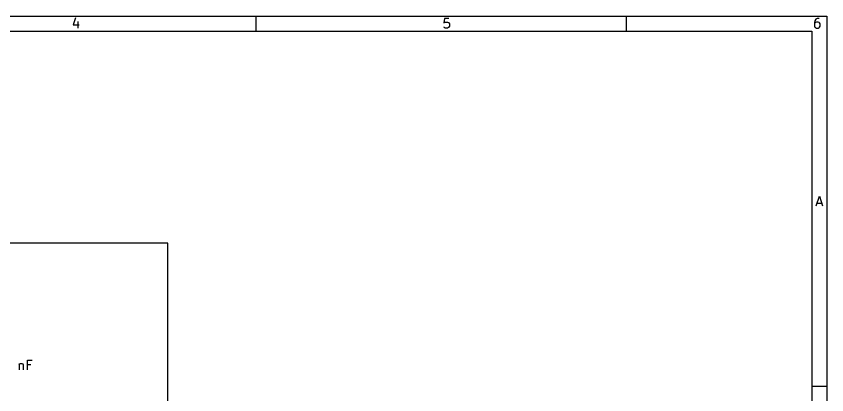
# Model space of a CAD drawing. Header units: millimetres. Extents: x 10 to 287, y -200 to -10.
# Drawn here: x 177.6 to 287, y -61.1 to -10 of the extents above; entities that cross this region are included whole.
import ezdxf

# ---------------------------------------------------------------- set-up
doc = ezdxf.new("R2010")
doc.units = ezdxf.units.MM
for name, color, linetype in [('GREENSIXTYFIVE', 129, 'CONTINUOUS'), ('LIGHTGREEN', 92, 'CONTINUOUS'), ('RED', 14, 'CONTINUOUS')]:
    doc.layers.add(name, color=color, linetype=linetype)

msp = doc.modelspace()

# ---------------------------------------------------------------- linework, layer by layer
at = {"layer": 'GREENSIXTYFIVE', "linetype": 'CONTINUOUS'}
for p, q in [((179.181, -57.7292), (179.181, -56.4592)), ((179.181, -56.4592), (179.7858, -56.4592)), ((178.032, -56.8826), (178.032, -57.7292)), ((178.032, -57.0035), (178.0925, -56.943)), ((178.0925, -56.943), (178.2135, -56.8826)), ((178.2135, -56.8826), (178.3949, -56.8826)), ((178.3949, -56.8826), (178.5158, -56.943)), ((178.5158, -56.943), (178.5763, -57.064)), ((178.5763, -57.064), (178.5763, -57.7292)), ((179.6044, -57.064), (179.181, -57.064))]:
    msp.add_line(p, q, dxfattribs=at)
at = {"layer": 'LIGHTGREEN', "linetype": 'CONTINUOUS'}
for p, q in [((198.12, -40.64), (113.03, -40.64)), ((198.12, -77.47), (198.12, -40.64))]:
    msp.add_line(p, q, dxfattribs=at)
at = {"layer": 'RED', "linetype": 'CONTINUOUS'}
for p, q in [((10, -10), (287.0022, -10)), ((185.6557, -10.2318), (185.3462, -11.1603)), ((185.9652, -10.727), (185.9652, -11.5937)), ((210, -12), (210, -10)), ((235.4081, -10.2937), (235.3462, -10.9127)), ((235.3462, -10.9127), (235.4081, -10.8508)), ((236.0271, -10.2937), (235.4081, -10.2937)), ((235.4081, -10.8508), (235.5319, -10.7889)), ((235.5319, -10.7889), (235.8414, -10.7889)), ((235.8414, -10.7889), (235.9652, -10.8508)), ((235.9652, -10.8508), (236.0271, -10.9127)), ((236.0271, -10.9127), (236.089, -11.0365)), ((260, -12), (260, -10)), ((285.4081, -10.6032), (285.3462, -10.8508)), ((285.3462, -10.8508), (285.3462, -11.346)), ((285.4081, -10.9127), (285.3462, -11.0365)), ((285.5319, -10.4175), (285.4081, -10.6032)), ((285.47, -10.8508), (285.4081, -10.9127)), ((285.5938, -10.7889), (285.47, -10.8508)), ((285.5938, -10.3556), (285.5319, -10.4175)), ((285.7176, -10.2937), (285.5938, -10.3556)), ((285.8414, -10.7889), (285.5938, -10.7889)), ((285.9652, -10.2937), (285.7176, -10.2937)), ((285.9652, -10.8508), (285.8414, -10.7889)), ((286.0271, -10.9127), (285.9652, -10.8508)), ((286.089, -11.0365), (286.0271, -10.9127)), ((287.0022, -10), (287.0022, -200.0072)), ((12, -12), (285.0022, -12)), ((185.3462, -11.1603), (186.1509, -11.1603)), ((235.4081, -11.5318), (235.3462, -11.4698)), ((235.5319, -11.5937), (235.4081, -11.5318)), ((235.8414, -11.5937), (235.5319, -11.5937)), ((235.9652, -11.5318), (235.8414, -11.5937)), ((236.0271, -11.4698), (235.9652, -11.5318)), ((236.089, -11.346), (236.0271, -11.4698)), ((236.089, -11.0365), (236.089, -11.346)), ((285.0022, -12), (285.0022, -198.0072)), ((285.3462, -11.346), (285.4081, -11.4698)), ((285.4081, -11.4698), (285.47, -11.5318)), ((285.47, -11.5318), (285.5938, -11.5937)), ((285.5938, -11.5937), (285.8414, -11.5937)), ((285.8414, -11.5937), (285.9652, -11.5318)), ((285.9652, -11.5318), (286.0271, -11.4698)), ((286.0271, -11.4698), (286.089, -11.346)), ((286.089, -11.346), (286.089, -11.0365)), ((285.5689, -35.5937), (286.0022, -34.2937)), ((286.0022, -34.2937), (286.4355, -35.5937)), ((285.6927, -35.2222), (286.3117, -35.2222)), ((287.0022, -60), (285.0022, -60))]:
    msp.add_line(p, q, dxfattribs=at)

doc.saveas('drawing.dxf')
